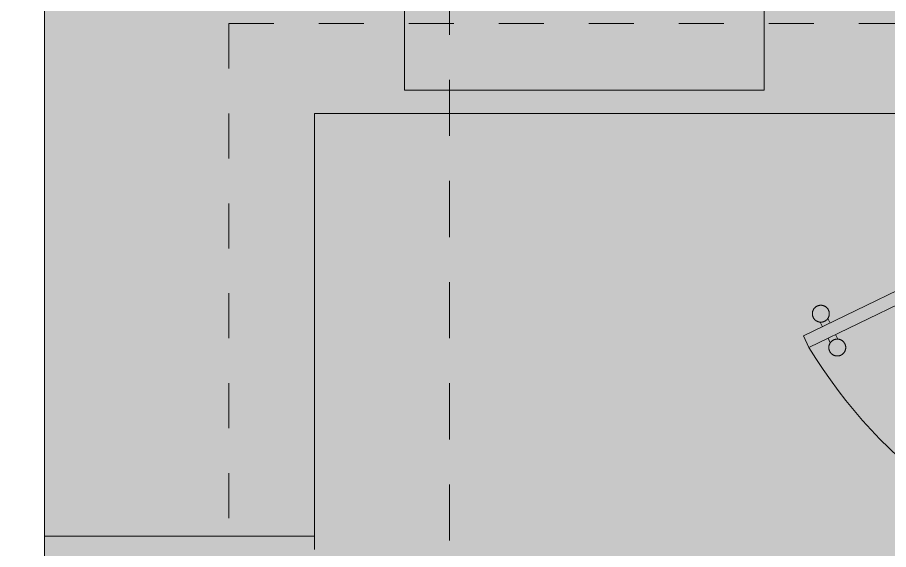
# Model space of a CAD drawing. Header units: metres. Extents: x 8 to 2416, y -346 to 476.
# Drawn here: x 127.307 to 129.244, y -186.563 to -185.379 of the extents above; entities that cross this region are included whole.
import ezdxf

# ---------------------------------------------------------------- set-up
doc = ezdxf.new("R2010")
doc.units = ezdxf.units.M
for name, pattern in [('0', [0]), ('DASHED', [0.75, 0.5, -0.25]), ('HIDDEN2', [0.1875, 0.125, -0.0625])]:
    doc.linetypes.add(name, pattern=pattern)
doc.layers.get('0').update_dxf_attribs({"color": 250, "linetype": '0', "lineweight": 20})
for name, color, linetype, lineweight in [('A-DOOR', 35, 'Continuous', 5), ('A-WALL', 250, 'Continuous', 20), ('baños', 140, 'Continuous', 0), ('MOB FIJOS', 251, 'Continuous', 0), ('MOBILIARIOS', 252, 'Continuous', 0), ('PROYECCION', 9, 'DASHED', 0), ('SE-3', 253, 'Continuous', 5)]:
    doc.layers.add(name, color=color, linetype=linetype, lineweight=lineweight)
doc.layers.add('Techos 1', color=7, linetype='HIDDEN2', lineweight=9, true_color=0x42391a)

# ---------------------------------------------------------------- blocks, each defined once
blk = doc.blocks.new('puerta 1.00')
at = {"layer": 'A-DOOR'}
for p, q in [((-0.1499909777825792, -0.01249999999998863), (-0.9369131065861893, -0.3949003899592327)), ((-0.1376018300305759, -0.03799499105906534), (-0.1499909777825792, -0.01249999999998863)), ((-0.1376018300305759, -0.03799499105906534), (-0.9245239588341292, -0.4203953810183521)), ((-0.8945933787151716, -0.3743353558235185), (-0.8995626804436938, -0.3641092849366885)), ((-0.8776654875668441, -0.3661093421694943), (-0.8826347892953663, -0.3558832712826359)), ((-0.9369131065861893, -0.3949003899592185), (-0.9245239588341292, -0.4203953810182952)), ((-0.8822042309632252, -0.3998303468828937), (-0.8772349292346462, -0.4100564177697379)), ((-0.8652763398148409, -0.391604333228571), (-0.8603070380863755, -0.4018304041154153))]:
    blk.add_line(p, q, dxfattribs=at)
for points in [[(-0.08000000000000003, 0), (-0.07999999999977266, -0.02502577938815875), (-0.1250000000001364, -0.02502577938815875), (-0.1250000000001364, -0.01249999999998863), (-0.2000000000002728, -0.01249999999998863), (-0.2000000000002728, 0), (-0.08000000000000003, 0)], [(-0.08000000000000003, -0.949999999999676), (-0.07999999999977266, -0.9249742206115172), (-0.1250000000001364, -0.9249742206115172), (-0.1250000000001364, -0.9374999999996874), (-0.2000000000002728, -0.9374999999996874), (-0.2000000000002728, -0.949999999999676), (-0.08000000000000003, -0.949999999999676)]]:
    blk.add_lwpolyline(points, dxfattribs=at)
blk.add_arc((0.0366406024470507, 0.1601847667154885), 1.12290276596214, 211.1335814021241, 257.8342745107439, dxfattribs=at)
for points in [[(-0.8982293876285894, -0.3641570476290497), (-0.9032723932726299, -0.3641552480922314), (-0.9120053357341931, -0.3591091255589873), (-0.9170452244890726, -0.3503725840241714), (-0.9170416254155498, -0.3402865727359341), (-0.9119955028824052, -0.3315536302744846), (-0.9032589613473192, -0.3265137415195056), (-0.8931729500592382, -0.3265173405931563), (-0.8844400075977319, -0.3315634631261162), (-0.8794001188427956, -0.3403000046612163), (-0.8794037179163752, -0.3503860159494536), (-0.8844498404495198, -0.3591189584108889), (-0.8931863819846058, -0.3641588471658821), (-0.8982293876285894, -0.3641570476290497)], [(-0.8616537628267338, -0.4394241479959078), (-0.8666967684707743, -0.4394223484592317), (-0.8754297109322806, -0.4343762259259734), (-0.8804695996872169, -0.4256396843908874), (-0.8804660006136942, -0.4155536731029486), (-0.8754198780805496, -0.4068207306414706), (-0.8666833365455204, -0.4017808418864917), (-0.8565973252574395, -0.4017844409598581), (-0.8478643827958763, -0.4068305634931022), (-0.8428244940409968, -0.4155671050282024), (-0.8428280931145196, -0.4256531163161554), (-0.8478742156476073, -0.4343860587779034), (-0.8566107571826933, -0.4394259475325839), (-0.8616537628267338, -0.4394241479959078)]]:
    blk.add_open_spline(points, degree=2, dxfattribs=at)
blk = doc.blocks.new('PL BASE 1N NASAS 09')
at = {"layer": 'A-WALL'}
blk.add_lwpolyline([(-114.4310712337411, -53.44971880325274), (-114.4310712337411, -49.48971880325268, -0.4142135623730802), (-114.3910712337411, -49.44971880325268), (-113.8710712337412, -49.44971880325265, 0.4142135623730794), (-113.8310712337412, -49.40971880325265), (-113.8310712337412, -49.28971880325269, 0.414213562373095), (-113.8710712337412, -49.24971880325269), (-114.3910712337411, -49.24971880325269, -0.4142135623731346), (-114.4310712337411, -49.20971880325269), (-114.4310712337411, -48.88971880325386, 0.4142135623618917), (-114.4710712337396, -48.84971880325386), (-114.6810715550002, -48.84971880324583)], format="xyb", dxfattribs=at)
at = {"layer": 'MOB FIJOS'}
blk.add_line((-114.4310710670944, -50.98971880325276), (-113.8311904870357, -50.98971880325276), dxfattribs=at)
at = {"layer": 'MOB FIJOS', "ltscale": 0.01}
blk.add_lwpolyline([(-112.8310712463318, -49.54806856486407), (-113.6310712337412, -49.54806856486407), (-113.6310712337412, -49.99806860833546), (-112.8310712463318, -49.99806860833546)], close=True, dxfattribs=at)
at = {"layer": 'MOBILIARIOS'}
blk.add_lwpolyline([(-113.8311904870357, -51.0197187091977), (-113.8311904870406, -50.04971880325265), (-112.0311904870407, -50.04971880325265)], dxfattribs=at)
at = {"layer": 'PROYECCION', "color": 252, "linetype": 'DASHED', "ltscale": 0.1}
for q in [(-114.021071233815, -50.98971880325276), (-112.0310712337411, -49.84971880325256)]:
    blk.add_line((-114.021071233815, -49.84971880325256), q, dxfattribs=at)
at = {"layer": 'Techos 1'}
blk.add_line((-113.5310712337411, -47.94971880325273), (-113.5310712337411, -56.1497188032528), dxfattribs=at)
at = {"layer": 'A-DOOR'}
blk.add_blockref('puerta 1.00', (-111.806983447775, -50.14971880325241), dxfattribs=at)
blk = doc.blocks.new('PL MUEBLES 1N NASAS 09')
at = {"layer": 'baños'}
blk.add_blockref('PL BASE 1N NASAS 09', (162.2615445691817, 88.20329366328178), dxfattribs=at)

msp = doc.modelspace()

# ---------------------------------------------------------------- hatches: boundary and pattern name
at = {"layer": 'SE-3', "true_color": 0x84b4e1, "transparency": 33554508}
h = msp.add_hatch(color=151, dxfattribs=at)
h.dxf.hatch_style = 1
edge = h.paths.add_edge_path()
edge.add_line((129.7670649727973, -184.9908821470135), (127.3670649727971, -184.9908821470132))
edge.add_line((127.367064972797, -184.9908821470132), (127.3670649727972, -188.9201363432199))
edge.add_line((127.3670649727972, -188.9201363432199), (127.3670649727963, -188.9925323919425))
edge.add_line((127.3670649727963, -188.9925323919425), (128.1770649727962, -188.9925323919425))
edge.add_arc((128.1770649727962, -189.0325323919425), 0.03999999999999204, -4.069988790433854e-11, 90, ccw=False)
edge.add_line((128.2170649727962, -189.0325323919425), (128.2170649727962, -189.1525323919424))
edge.add_arc((128.1770649727962, -189.1525323919425), 0.03999999999996362, -87.85611624708667, 4.0813574742060155e-11, ccw=False)
edge.add_line((128.1785613367749, -189.192504393329), (129.2070719806558, -189.1925323919424))
edge.add_arc((129.2070719806557, -189.1525323919425), 0.03999999999990678, 179.9999999998779, 270.0000000001221, ccw=False)
edge.add_line((129.1670719806558, -189.1525323919425), (129.1670719806557, -189.0325323919422))
edge.add_arc((129.2070719806557, -189.0325323919422), 0.03999999999999204, 89.9999999999593, 180.0000000000407, ccw=False)
edge.add_line((129.2070719806557, -188.9925323919422), (129.7670649727963, -188.9925323919425))
edge.add_line((129.7670649727963, -188.9925323919425), (129.7670649727975, -188.9201363432202))
edge.add_line((129.7670649727975, -188.9201363432202), (129.7670649727974, -186.6925323919424))
edge.add_arc((129.8170649727951, -186.6925323919402), 0.04999999999770921, 95.49232455592409, 180.0000000025078, ccw=False)
edge.add_line((129.8122793524641, -186.6427619404874), (129.9170649727963, -186.6425323919424))
edge.add_arc((129.9170649727963, -186.6925323919424), 0.05000000000003979, 4.919117622218721, 89.99999999993491, ccw=False)
edge.add_line((129.966880809799, -186.6882449237234), (129.9670370151561, -185.6540276610113))
edge.add_arc((129.9270649727963, -185.6525323919425), 0.03999999999997247, 269.9999999999186, 357.8576856876467, ccw=False)
edge.add_line((129.9270649727963, -185.6925323919424), (129.8056606851994, -185.6925077340466))
edge.add_arc((129.8070649727962, -185.6525323919425), 0.03999999999992872, 180.0000000004885, 267.9880927583862, ccw=False)
edge.add_line((129.7670649727963, -185.6525323919429), (129.7670649727973, -184.9908821470135))

# ---------------------------------------------------------------- block references
msp.add_blockref('PL MUEBLES 1N NASAS 09', (79.53659163735571, -223.7461072519716))

doc.saveas('drawing.dxf')
